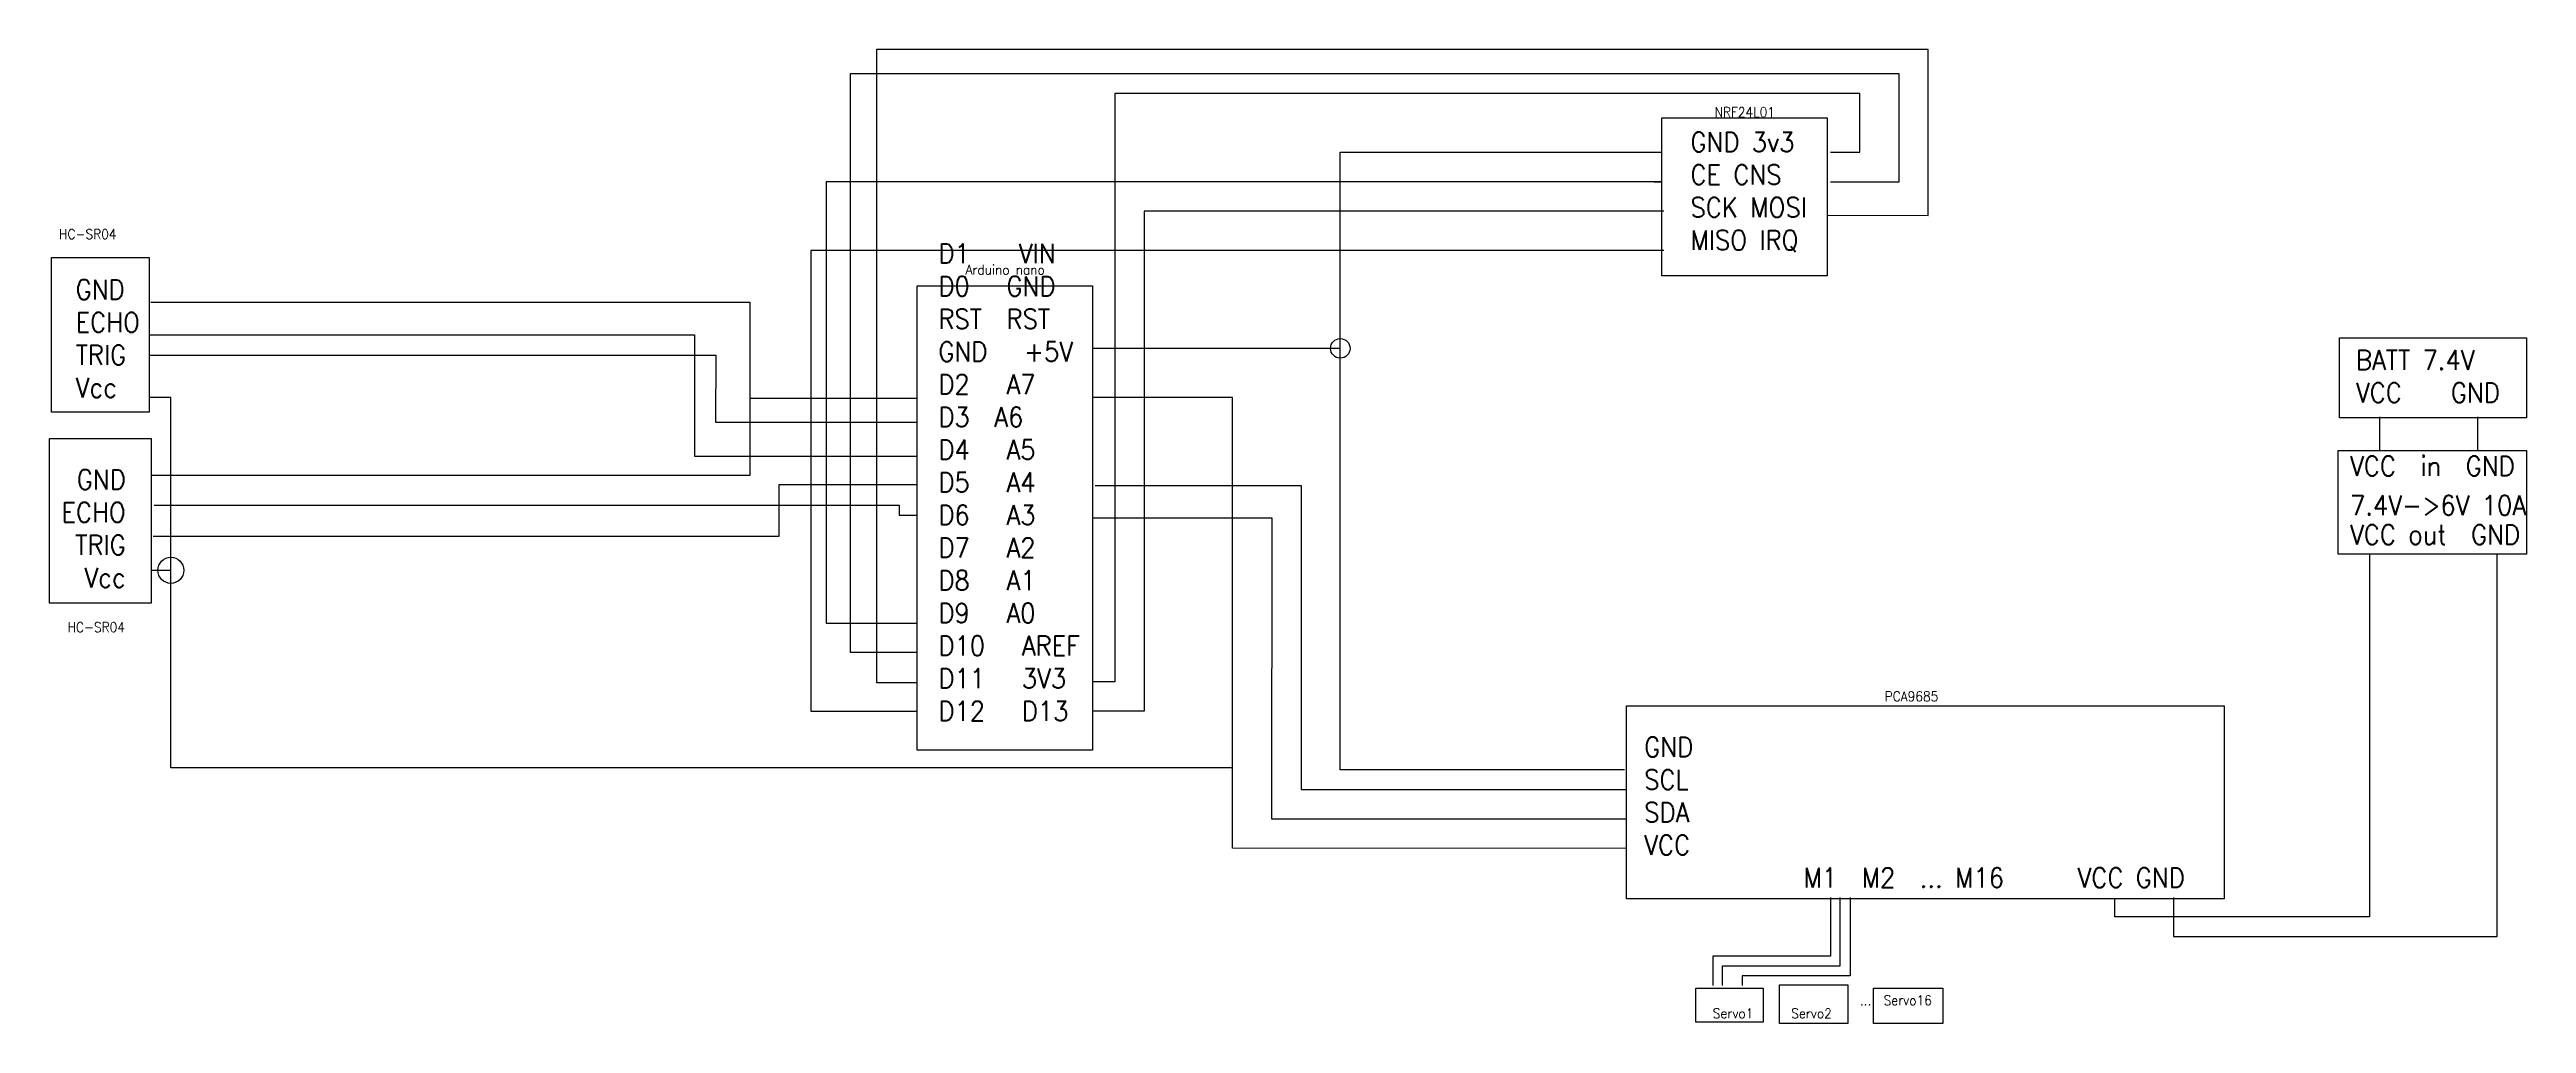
# Model space of a CAD drawing. Header units: millimetres. Extents: x 37 to 290, y -14 to 85.
import ezdxf

# ---------------------------------------------------------------- set-up
doc = ezdxf.new("R2010")
doc.units = ezdxf.units.MM
doc.layers.get('0').update_dxf_attribs({"lineweight": 25, "true_color": 0x000000})
doc.styles.add('textstyle0', font='')
doc.styles.add('textstyle1', font='')
doc.styles.add('textstyle10', font='')
doc.styles.add('textstyle11', font='')
doc.styles.add('textstyle12', font='')
doc.styles.add('textstyle13', font='')
doc.styles.add('textstyle14', font='')
doc.styles.add('textstyle15', font='')
doc.styles.add('textstyle16', font='')
doc.styles.add('textstyle2', font='')
doc.styles.add('textstyle3', font='')
doc.styles.add('textstyle4', font='')
doc.styles.add('textstyle5', font='')
doc.styles.add('textstyle6', font='')
doc.styles.add('textstyle7', font='')
doc.styles.add('textstyle8', font='')
doc.styles.add('textstyle9', font='')
doc.styles.get('textstyle0').set_extended_font_data('Standard')
doc.styles.get('textstyle1').set_extended_font_data('Standard')
doc.styles.get('textstyle10').set_extended_font_data('Standard')
doc.styles.get('textstyle11').set_extended_font_data('Standard')
doc.styles.get('textstyle12').set_extended_font_data('Standard')
doc.styles.get('textstyle13').set_extended_font_data('Standard')
doc.styles.get('textstyle14').set_extended_font_data('Standard')
doc.styles.get('textstyle15').set_extended_font_data('Standard')
doc.styles.get('textstyle16').set_extended_font_data('Standard')
doc.styles.get('textstyle2').set_extended_font_data('Standard')
doc.styles.get('textstyle3').set_extended_font_data('Standard')
doc.styles.get('textstyle4').set_extended_font_data('Standard')
doc.styles.get('textstyle5').set_extended_font_data('Standard')
doc.styles.get('textstyle6').set_extended_font_data('Standard')
doc.styles.get('textstyle7').set_extended_font_data('Standard')
doc.styles.get('textstyle8').set_extended_font_data('Standard')
doc.styles.get('textstyle9').set_extended_font_data('Standard')

msp = doc.modelspace()

# ---------------------------------------------------------------- linework, layer by layer
for p, q in [((228.98, 85.48), (121.69, 85.48)), ((121.69, 85.48), (121.69, 20.92)), ((228.98, 68.56), (228.98, 85.48)), ((226, 83), (119, 83)), ((119, 83), (119, 24)), ((222, 81), (146, 81)), ((146, 81), (146, 21)), ((222, 75), (222, 81)), ((226, 72), (226, 83)), ((201.81, 78.53), (218.65, 78.53)), ((201.81, 62.4), (201.81, 78.53)), ((218.65, 78.53), (218.65, 62.4)), ((169, 55), (169, 75)), ((169, 75), (201.81, 75)), ((219, 75), (222, 75)), ((201.81, 72), (116.56, 72)), ((116.56, 72), (116.56, 26.98)), ((201, 72), (201.81, 72)), ((219, 72), (226, 72)), ((202, 69), (149, 69)), ((149, 69), (149, 18)), ((218.65, 68.6), (228.98, 68.56)), ((37.55, 64.26), (47.5, 64.26)), ((37.55, 48.5), (37.55, 64.26)), ((47.5, 64.26), (47.5, 48.5)), ((202, 65), (115, 65)), ((115, 65), (115, 18)), ((125.85, 61.39), (143.71, 61.39)), ((125.85, 14.02), (125.85, 61.39)), ((143.71, 61.39), (143.71, 14.02)), ((218.65, 62.4), (201.81, 62.4)), ((47.68, 59.72), (108.76, 59.72)), ((108.76, 59.72), (108.76, 49.92)), ((47.5, 56.38), (103.12, 56.38)), ((103.12, 56.38), (103.12, 44)), ((270.92, 56.09), (290, 56.09)), ((270.92, 47.93), (270.92, 56.09)), ((290, 56.09), (290, 47.93)), ((47.56, 54.32), (105.3, 54.32)), ((105.3, 54.32), (105.28, 47.48)), ((169, 55), (143.71, 55)), ((169, 12), (169, 55)), ((47.5, 48.5), (37.55, 48.5)), ((49.71, 50), (47.5, 50)), ((49.71, 12.2), (49.71, 50)), ((108.76, 49.92), (125.85, 49.92)), ((108.76, 49.92), (108.76, 42.02)), ((158, 50), (143.71, 50)), ((158, 4), (158, 50)), ((37.34, 45.8), (47.71, 45.8)), ((37.34, 29.01), (37.34, 45.8)), ((47.71, 45.8), (47.71, 29.01)), ((105.28, 47.48), (125.85, 47.48)), ((290, 47.93), (270.92, 47.93)), ((275, 48), (275, 44.57)), ((285, 48), (285, 44.57)), ((103.12, 44), (125.85, 44)), ((270.8, 34.01), (270.8, 44.57)), ((270.8, 44.57), (290, 44.57)), ((290, 44.57), (290, 34.01)), ((108.76, 42.02), (47.71, 42.02)), ((111.76, 35.84), (111.76, 41.12)), ((111.76, 41.12), (125.85, 41.12)), ((144, 41), (165, 41)), ((165, 41), (165, 10)), ((48, 39), (124, 39)), ((124, 39), (124, 38)), ((124, 38), (125.85, 38)), ((47.92, 35.84), (111.76, 35.84)), ((143.71, 37.71), (162.01, 37.71)), ((162.01, 37.71), (162, 7)), ((290, 34.01), (270.8, 34.01)), ((274, 34), (274, -3)), ((287, -5), (287, 34.01)), ((47.71, 32.36), (49.71, 32.36)), ((47.71, 29.01), (37.34, 29.01)), ((116.56, 26.98), (125.85, 26.98)), ((119, 24), (125.85, 24)), ((121.69, 20.92), (125.85, 20.92)), ((146, 21), (143.71, 21)), ((115, 18), (125.85, 18)), ((149, 18), (143.71, 18)), ((198.2, 18.53), (259.16, 18.53)), ((198.2, -1.15), (198.2, 18.53)), ((259.16, 18.53), (259.16, -1.15)), ((143.71, 14.02), (125.85, 14.02)), ((157.96, 12.2), (49.71, 12.2)), ((198, 12), (169, 12)), ((165, 10), (198.2, 10)), ((162, 7), (198.2, 7)), ((198.2, 3.97), (158, 4)), ((259.16, -1.15), (198.2, -1.15)), ((219, -1), (219, -7)), ((220, -8), (220, -1)), ((221, -1), (221, -9)), ((248, -3), (248, -1.15)), ((254, -1), (254, -5)), ((274, -3), (248, -3)), ((254, -5), (287, -5)), ((219, -7), (207, -7)), ((207, -7), (207, -10)), ((208, -10), (208, -8)), ((208, -8), (220, -8)), ((221, -9), (210, -9)), ((210, -9), (210, -10)), ((213.8, -9.91), (220.76, -9.91)), ((213.8, -13.87), (213.8, -9.91)), ((220.76, -9.91), (220.76, -13.87)), ((205.28, -10.27), (212.12, -10.27)), ((205.28, -13.75), (205.28, -10.27)), ((212.12, -10.27), (212.12, -13.75)), ((223.4, -10.27), (230.48, -10.27)), ((223.4, -13.87), (223.4, -10.27)), ((230.48, -10.27), (230.48, -13.87)), ((212.12, -13.75), (205.28, -13.75)), ((220.76, -13.87), (213.8, -13.87)), ((230.48, -13.87), (223.4, -13.87))]:
    msp.add_line(p, q)
for centre, radius in [((169, 55), 1), ((49.71, 32.36), 1.33), ((49.71, 32.36), 0)]:
    msp.add_circle(centre, radius)

# ---------------------------------------------------------------- texts
at = {"char_height": 1}
for s, insert, attachment_point, style in [('NRF24L01', (213.34, 79.6), 3, 'textstyle3'), ('\\H2;GND\\~3v3\\PCE\\~CNS\\PSCK\\~MOSI\\PMISO\\~IRQ', (204.72, 64.85), 7, 'textstyle0'), ('\\FStandard|c0;HC-SR04', (44.17, 67.15), 3, 'textstyle16'), ('\\H2;D1\\~\\~\\~ VIN\\PD0\\~ \\~GND\\PRST\\~\\~RST\\PGND \\~ +5V\\PD2\\~ \\~A7\\PD3\\~\\~A6\\PD4\\~ \\~A5\\PD5\\~ \\~A4\\PD6\\~ \\~A3\\PD7\\~ \\~A2\\PD8\\~ \\~A1\\PD9\\~ \\~A0\\PD10\\~ \\~AREF\\PD11\\~ \\~3V3\\PD12\\~ \\~D13', (128, 17), 7, 'textstyle11'), ('Arduino nano', (138.86, 63.53), 3, 'textstyle6'), ('\\H2;GND\\PECHO\\PTRIG\\PVcc', (40, 50), 7, 'textstyle5'), ('\\H2;BATT 7.4V\\PVCC    GND', (272.6, 49.49), 7, 'textstyle4'), ('\\H2;VCC  in  GND', (272, 42), 7, 'textstyle2'), ('\\H2;GND\\PECHO\\PTRIG\\PVcc', (45.11, 42.62), 3, 'textstyle7'), ('\\H2;7.4V->6V 10A', (272, 38), 7, 'textstyle13'), ('\\H2;VCC out  GND', (272, 35), 7, 'textstyle14'), ('\\FStandard|c0;HC-SR04', (45.03, 27.06), 3, 'textstyle15'), ('PCA9685', (230, 20), 3, 'textstyle1'), ('\\H2;GND\\PSCL\\PSDA\\PVCC\\P             M1  M2  ... M16      VCC GND', (200, 0), 7, 'textstyle9'), ('Servo1\\P\\P', (207, -15), 7, 'textstyle10'), ('Servo2\\P\\P', (215, -15), 7, 'textstyle8'), ('...  Servo16', (222, -12), 7, 'textstyle12')]:
    msp.add_mtext(s, dxfattribs=dict(at, insert=insert, attachment_point=attachment_point, style=style))

doc.saveas('drawing.dxf')
